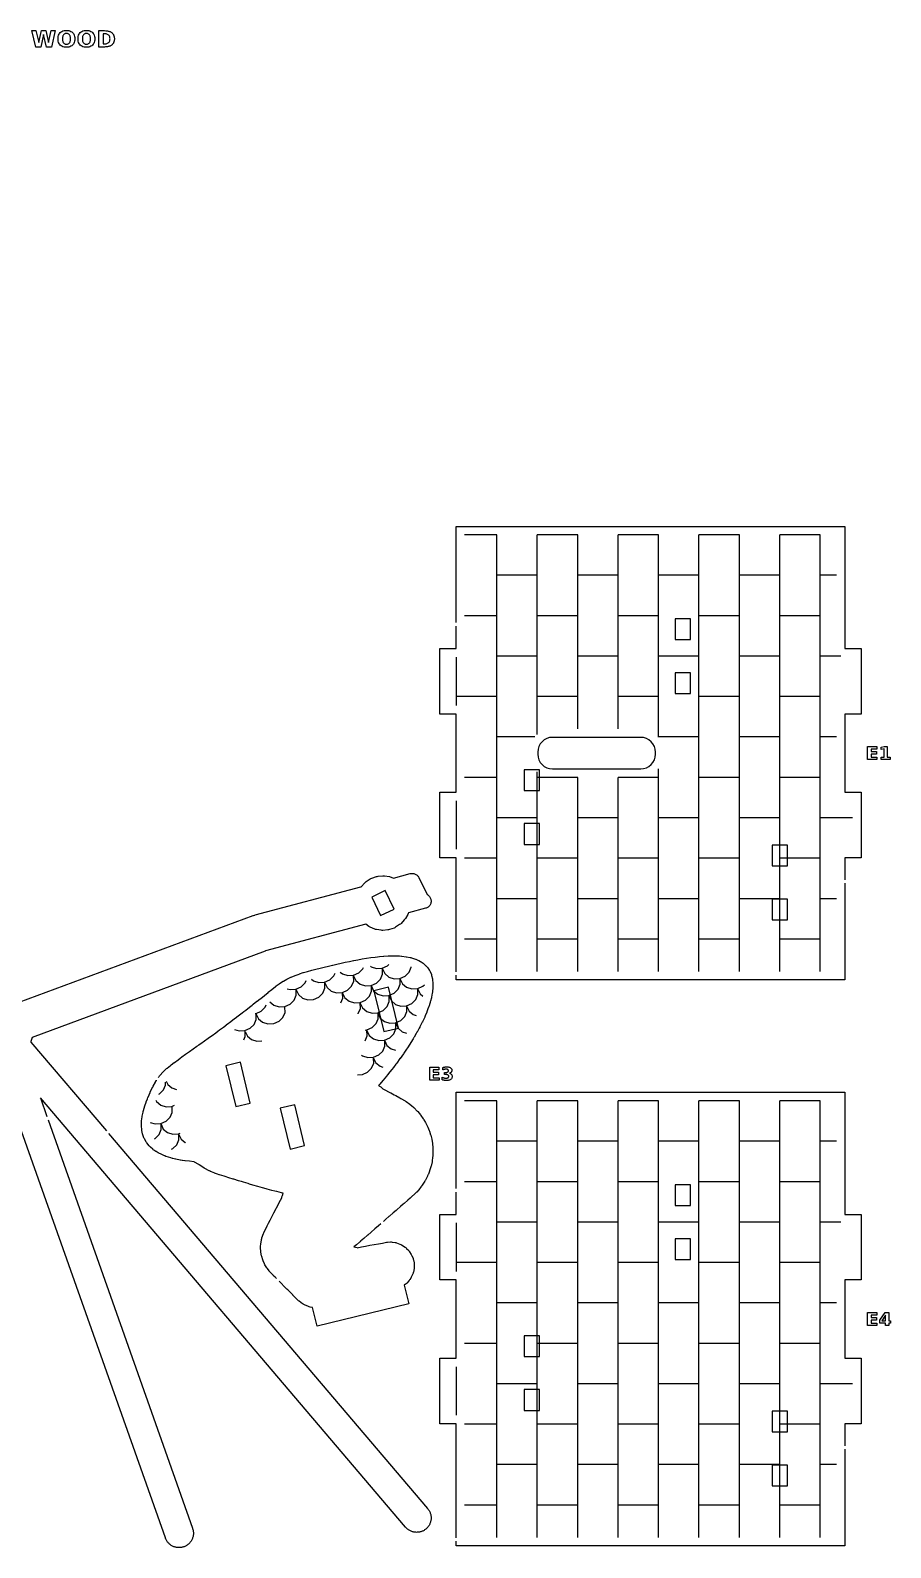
# Model space of a CAD drawing. Header units: millimetres. Extents: x 3 to 297, y 9 to 290.
# Drawn here: x 136.9 to 296.6, y 8.6 to 290.1 of the extents above; entities that cross this region are included whole.
import ezdxf

# ---------------------------------------------------------------- set-up
doc = ezdxf.new("R2010")
doc.units = ezdxf.units.MM
for name, color, linetype in [('CUT', 1, 'CONTINUOUS'), ('ENGRAVE', 5, 'CONTINUOUS'), ('SCORE', 7, 'CONTINUOUS')]:
    doc.layers.add(name, color=color, linetype=linetype)

msp = doc.modelspace()

# ---------------------------------------------------------------- linework, layer by layer
at = {"layer": 'CUT', "color": 1}
for points in [[(215.925, 180.2333), (215.925, 198.075), (288.075, 198.075), (288.075, 175.4083), (291.075, 175.4083), (291.075, 163.2583), (288.075, 163.2583), (288.075, 148.7417), (291.075, 148.7417), (291.075, 136.5917), (288.075, 136.5917), (288.075, 132.5167)], [(215.925, 115.4333), (215.925, 136.5917), (212.925, 136.5917), (212.925, 148.7417), (215.925, 148.7417), (215.925, 163.2583), (212.925, 163.2583), (212.925, 175.4083), (215.925, 175.4083), (215.925, 179.5833)], [(134.86, 109.7901), (178.2344, 125.8638), (178.2944, 125.8844), (178.5449, 125.964), (178.6059, 125.9817), (198.2679, 131.2105), (198.2778, 131.2136), (198.2852, 131.2208), (198.9802, 131.9584), (199.0995, 132.0706), (199.2315, 132.1676), (199.9826, 132.6527), (200.1253, 132.7331), (200.2767, 132.7957), (201.1221, 133.087), (201.2799, 133.1309), (201.4419, 133.1554), (202.3324, 133.2359), (202.4961, 133.2408), (202.6593, 133.2259), (203.5432, 133.0909), (203.7033, 133.0564), (203.8581, 133.0029), (204.3012, 132.8191), (204.3074, 132.8169), (204.3139, 132.8183), (207.4264, 133.646), (207.5569, 133.6739), (207.6914, 133.6891), (207.8267, 133.6909), (207.9615, 133.6795), (208.0945, 133.6549), (208.2245, 133.6173), (208.3502, 133.5671), (208.4703, 133.5048), (208.5837, 133.4311), (208.6893, 133.3465), (208.7861, 133.2519), (208.8731, 133.1483), (208.9496, 133.0367), (209.0137, 132.9197), (210.5499, 129.7608), (210.5534, 129.7544), (210.666, 129.6884), (210.7771, 129.6074), (210.8796, 129.5156), (210.9724, 129.4141), (211.0546, 129.3038), (211.1253, 129.1859), (211.184, 129.0615), (211.2299, 128.9318), (211.2626, 128.7982), (211.2818, 128.662), (211.2873, 128.5246), (211.279, 128.3873), (211.2571, 128.2515), (211.2217, 128.1186), (211.1733, 127.9898), (211.1122, 127.8666), (211.039, 127.7501), (210.9547, 127.6415), (210.8599, 127.5418), (210.7556, 127.4522), (210.6428, 127.3733), (210.5228, 127.3062), (210.3967, 127.2514), (210.2675, 127.21), (207.0632, 126.3579), (207.0328, 126.266), (207.0301, 126.2669), (207.0197, 126.2367), (206.9479, 126.0895), (206.5082, 125.3109), (206.4192, 125.1734), (206.3143, 125.0476), (205.7011, 124.3968), (205.5817, 124.2846), (205.4498, 124.1876), (204.6986, 123.7025), (204.5559, 123.6221), (204.4046, 123.5595), (203.5591, 123.2682), (203.4013, 123.2243), (203.2394, 123.1997), (202.3488, 123.1192), (202.1851, 123.1144), (202.022, 123.1293), (201.138, 123.2643), (200.9779, 123.2987), (200.8231, 123.3522), (199.9972, 123.6948), (199.8499, 123.7666), (199.7124, 123.8556), (199.1663, 124.2578), (180.5508, 119.3074), (180.4954, 119.2898), (137.2724, 103.2723), (137.0271, 102.4997), (136.9922, 102.4027), (136.9879, 102.3931), (151.0154, 85.9128)], [(288.075, 131.8667), (288.075, 113.925), (215.925, 113.925), (215.925, 114.7833)], [(160.6965, 95.8424), (160.7647, 95.9424), (160.8047, 95.9979), (160.8898, 96.11), (160.9438, 96.1765), (161.5308, 96.8541), (161.595, 96.9232), (161.6776, 97.0059), (161.715, 97.042), (162.2009, 97.4924), (162.2764, 97.5573), (162.9281, 98.0768), (162.9301, 98.0785), (163.0549, 98.1775), (163.0735, 98.192), (163.6147, 98.6065), (163.6332, 98.6203), (164.3209, 99.1283), (164.3237, 99.1304), (164.6938, 99.4023), (164.7111, 99.4148), (165.0216, 99.6354), (165.0252, 99.6379), (165.7232, 100.1302), (165.7285, 100.134), (166.4246, 100.6362), (166.4271, 100.638), (166.4497, 100.6542), (166.4665, 100.6661), (167.1255, 101.124), (167.8276, 101.6219), (168.2279, 101.9111), (168.2437, 101.9223), (168.5305, 102.1233), (169.2327, 102.6222), (169.238, 102.626), (169.9326, 103.1309), (169.9713, 103.1592), (169.9866, 103.1703), (170.6329, 103.6297), (170.6398, 103.6347), (171.3311, 104.1407), (171.6797, 104.3995), (171.6915, 104.4082), (172.0289, 104.6529), (172.7271, 105.1682), (172.7338, 105.1731), (173.3278, 105.6242), (173.3393, 105.6328), (173.425, 105.6965), (174.1193, 106.2136), (174.1253, 106.2182), (174.8128, 106.7436), (174.9357, 106.8387), (174.9493, 106.849), (175.5063, 107.2687), (176.2006, 107.8024), (176.5132, 108.0464), (176.5262, 108.0564), (176.8937, 108.3361), (177.5875, 108.8729), (177.5927, 108.877), (178.0597, 109.2465), (178.0723, 109.2564), (178.2785, 109.4155), (178.9699, 109.9558), (178.9753, 109.9601), (179.574, 110.4389), (179.5862, 110.4485), (179.6582, 110.5047), (180.3479, 111.052), (181.0367, 111.6071), (181.0421, 111.6115), (181.0576, 111.6243), (181.0656, 111.6309), (181.7242, 112.1656), (182.3891, 112.7109), (182.4404, 112.7509), (182.5059, 112.7995), (182.5273, 112.815), (183.0882, 113.2142), (183.1526, 113.2573), (183.8038, 113.6661), (183.8727, 113.7065), (184.5327, 114.0678), (184.6046, 114.1044), (184.7725, 114.1836), (184.7837, 114.1888), (185.281, 114.4177), (185.3444, 114.445), (186.0603, 114.7307), (186.7777, 115.0227), (186.8539, 115.051), (187.5417, 115.2833), (187.6199, 115.3071), (188.3516, 115.5053), (188.359, 115.5073), (189.1251, 115.7102), (189.1333, 115.7124), (189.8996, 115.9101), (189.9092, 115.9125), (190.6788, 116.1051), (190.683, 116.1061), (191.4569, 116.2971), (192.2311, 116.4891), (192.2375, 116.4906), (193.005, 116.677), (193.0196, 116.6804), (193.7861, 116.8575), (193.7991, 116.8604), (194.5731, 117.0311), (194.5758, 117.0317), (195.3554, 117.2019), (195.3573, 117.2024), (196.1294, 117.3697), (196.1488, 117.3738), (196.9135, 117.5277), (196.937, 117.5322), (197.7114, 117.6738), (197.7172, 117.6748), (198.4986, 117.814), (198.5093, 117.8159), (199.284, 117.9474), (199.3072, 117.9512), (200.0737, 118.0675), (200.1088, 118.0724), (200.8867, 118.1694), (200.8966, 118.1706), (201.3278, 118.2212), (201.3424, 118.2228), (201.6845, 118.2591), (201.7051, 118.2612), (202.4758, 118.3309), (202.5293, 118.3347), (203.3008, 118.3734), (203.3362, 118.3747), (204.1241, 118.3933), (204.1539, 118.3937), (204.9378, 118.3947), (204.9912, 118.3937), (205.3345, 118.3804), (205.4056, 118.3758), (205.783, 118.341), (205.8336, 118.3354), (206.6347, 118.2307), (206.6888, 118.2225), (207.4247, 118.0955), (207.5276, 118.0736), (207.6285, 118.0438), (208.4032, 117.7818), (208.4626, 117.7602), (208.8357, 117.6141), (208.9904, 117.5418), (209.3178, 117.3624), (209.431, 117.2929), (209.8, 117.0402), (209.8819, 116.9795), (209.959, 116.9127), (210.3989, 116.5022), (210.4317, 116.4705), (210.4857, 116.4166), (210.5805, 116.3114), (210.6638, 116.197), (210.9859, 115.7019), (211.0514, 115.5899), (211.1059, 115.4721), (211.3292, 114.9219), (211.3889, 114.7372), (211.5344, 114.1434), (211.5549, 114.0433), (211.5679, 113.9419), (211.6249, 113.3058), (211.6298, 113.1501), (211.6109, 112.4527), (211.6019, 112.3305), (211.5479, 111.8777), (211.5158, 111.5879), (211.5012, 111.4894), (211.3561, 110.7132), (211.3374, 110.6287), (211.1782, 110.0035), (211.1368, 109.8343), (211.1114, 109.7444), (210.8497, 108.9266), (210.8254, 108.8573), (210.7063, 108.545), (210.5085, 108.0116), (210.4855, 107.9538), (210.1932, 107.2652), (210.1205, 107.0895), (210.0966, 107.035), (209.6863, 106.1559), (209.6612, 106.1049), (209.6527, 106.0886), (209.2051, 105.2091), (209.1829, 105.1673), (209.0922, 105.0036), (208.6855, 104.256), (208.6636, 104.2173), (208.5186, 103.9706), (208.1267, 103.2936), (208.1053, 103.2578), (207.9347, 102.9831), (207.5302, 102.3222), (207.5093, 102.2891), (207.3417, 102.0324), (206.8974, 101.3422), (206.8771, 101.3116), (206.7411, 101.1125), (206.2296, 100.3539), (206.2099, 100.3256), (206.134, 100.219), (205.5287, 99.3595), (205.5106, 99.3344), (204.9017, 98.511), (204.7845, 98.3511), (204.7665, 98.327), (204.2772, 97.69), (204.008, 97.3367), (203.9907, 97.3145), (203.6488, 96.8848), (203.1981, 96.3144), (203.1816, 96.2939), (203.0166, 96.0932), (202.3831, 95.3194), (202.3553, 95.2852), (202.3374, 95.2636), (201.7458, 94.565), (201.7379, 94.5554), (201.5451, 94.3181), (201.6225, 94.2851), (201.7286, 94.2343), (201.8313, 94.1737), (201.9284, 94.1044), (202.0179, 94.028), (202.315, 93.7511), (202.3309, 93.7376), (202.3489, 93.7272), (202.8294, 93.4782), (202.8395, 93.4729), (203.3938, 93.1796), (203.3952, 93.1789), (203.7757, 92.9769), (203.7855, 92.9717), (204.4481, 92.613), (204.4503, 92.6118), (204.7283, 92.4606), (204.7313, 92.459), (205.4876, 92.0452), (205.4967, 92.0402), (205.6738, 91.9416), (205.689, 91.9329), (206.4749, 91.4815), (206.5351, 91.4448), (206.6205, 91.3895), (206.6726, 91.3541), (207.346, 90.8722), (207.4128, 90.8211), (207.6402, 90.6357), (207.6766, 90.6049), (208.1006, 90.2332), (208.1694, 90.1686), (208.7241, 89.6084), (208.7475, 89.5842), (208.7664, 89.5641), (208.8225, 89.5006), (209.3334, 88.8841), (209.3965, 88.8016), (209.8375, 88.1765), (209.8904, 88.0954), (209.958, 87.9832), (209.9635, 87.9739), (210.2704, 87.4547), (210.3173, 87.3682), (210.64, 86.7171), (210.6807, 86.6266), (210.95, 85.9639), (210.9837, 85.8714), (211.2016, 85.1963), (211.2283, 85.1021), (211.3958, 84.4147), (211.4155, 84.3187), (211.5326, 83.6191), (211.5452, 83.5214), (211.6111, 82.8092), (211.6165, 82.71), (211.6295, 81.9835), (211.6277, 81.8851), (211.5941, 81.283), (211.5934, 81.2722), (211.5851, 81.1415), (211.5754, 81.0451), (211.4715, 80.2872), (211.4534, 80.1849), (211.2834, 79.4024), (211.2628, 79.3203), (211.2553, 79.2937), (211.2457, 79.2615), (211.0108, 78.5089), (210.9796, 78.4198), (210.7741, 77.8948), (210.7559, 77.8506), (210.6393, 77.5814), (210.6035, 77.5054), (210.2273, 76.7677), (210.1974, 76.7122), (210.1469, 76.6238), (210.1104, 76.5636), (209.6357, 75.8251), (209.5918, 75.7611), (209.4951, 75.6282), (209.4616, 75.5842), (209.0107, 75.0158), (208.9527, 74.9475), (208.6184, 74.5797), (208.5907, 74.5502), (208.3567, 74.3079), (208.2913, 74.2446), (207.6545, 73.6693), (207.6414, 73.6575), (207.3986, 73.4439), (206.9696, 73.0672), (206.2921, 72.4727), (206.2897, 72.4706), (206.0984, 72.3036), (206.0973, 72.3026), (205.6119, 71.8797), (204.9349, 71.2895), (204.93, 71.2852), (204.7842, 71.1593), (204.2538, 70.7015), (203.5738, 70.1104), (203.4651, 70.0154), (202.8968, 69.5169), (202.892, 69.5127), (202.4535, 69.1317)], [(182.6016, 58.5232), (182.3564, 58.7691), (182.0656, 59.0601), (182.0588, 59.067), (181.4456, 59.6895), (181.3694, 59.7738), (181.2615, 59.9038), (181.2355, 59.9361), (180.9012, 60.3651), (180.8112, 60.496), (180.4569, 61.0831), (180.3808, 61.2286), (180.1119, 61.8303), (180.0549, 61.9819), (179.8637, 62.602), (179.8256, 62.7581), (179.7101, 63.3967), (179.691, 63.5574), (179.6529, 64.2155), (179.6535, 64.3796), (179.698, 65.0639), (179.7177, 65.2215), (179.8171, 65.7562), (179.8253, 65.7968), (179.8572, 65.9427), (179.899, 66.0922), (180.1632, 66.8614), (180.2132, 66.9861), (180.2989, 67.1722), (180.3202, 67.2163), (180.6457, 67.8605), (180.6524, 67.8735), (180.8653, 68.2835), (181.1303, 68.8026), (181.1366, 68.8147), (181.4252, 69.3663), (181.6218, 69.7481), (181.6256, 69.7554), (181.9869, 70.4464), (182.1148, 70.6928), (182.5452, 71.5302), (182.5484, 71.5364), (182.5993, 71.6342), (183.0836, 72.5736), (183.0886, 72.5831), (183.1046, 72.6136), (183.5598, 73.4916), (183.5689, 73.5115), (183.5741, 73.5329), (183.6005, 73.6695), (183.6367, 73.8138), (183.6885, 73.9533), (183.855, 74.3362), (183.5133, 74.4234), (183.5087, 74.4246), (182.6342, 74.6511), (182.6294, 74.6524), (182.3048, 74.7378), (182.2977, 74.7397), (181.7521, 74.8865), (181.749, 74.8873), (180.8709, 75.1257), (180.8662, 75.127), (180.7046, 75.1715), (180.6971, 75.1736), (179.985, 75.3742), (179.9833, 75.3747), (179.1396, 75.6136), (179.1313, 75.616), (179.1014, 75.6247), (178.2158, 75.8782), (178.2123, 75.8792), (177.5889, 76.0595), (177.5816, 76.0617), (177.3283, 76.1365), (177.3263, 76.1371), (176.4399, 76.4004), (176.0656, 76.5114), (176.056, 76.5143), (175.5505, 76.6683), (174.6622, 76.9391), (174.6593, 76.94), (174.5644, 76.9692), (174.5544, 76.9723), (173.7687, 77.2205), (173.092, 77.4338), (173.0813, 77.4373), (172.8757, 77.504), (171.9841, 77.7939), (171.9773, 77.7962), (171.6576, 77.9021), (171.6246, 77.9135), (171.1112, 78.0985), (171.0428, 78.1253), (170.3686, 78.4111), (170.3282, 78.429), (170.1807, 78.4974), (170.121, 78.5269), (169.2798, 78.9688), (169.2328, 78.9946), (169.2249, 78.9992), (169.1751, 79.0294), (168.3384, 79.5625), (168.2864, 79.5973), (168.2476, 79.6247), (168.1946, 79.6582), (167.3905, 80.1096), (167.3021, 80.1672), (167.278, 80.1818), (167.2636, 80.1841), (166.452, 80.2743), (166.4483, 80.2747), (165.6181, 80.3693), (165.5865, 80.3733), (165.1709, 80.4307), (165.114, 80.4398), (164.7601, 80.5043), (164.7211, 80.512), (163.8786, 80.6916), (163.8624, 80.6952), (163.3537, 80.8102), (163.291, 80.826), (163.0099, 80.904), (162.9694, 80.916), (162.1215, 81.1804), (162.0706, 81.1974), (161.8879, 81.2625), (161.7753, 81.3086), (161.1765, 81.5856), (161.1578, 81.5945), (160.7257, 81.8026), (160.6189, 81.8602), (160.24, 82.0872), (160.1835, 82.123), (159.8084, 82.374), (159.7256, 82.434), (159.6476, 82.5001), (159.191, 82.9175), (159.1648, 82.9422), (159.071, 83.0326), (158.9572, 83.1573), (158.5208, 83.7001), (158.4537, 83.7911), (158.3945, 83.8874), (158.0961, 84.4205), (158.0427, 84.5264), (157.9989, 84.6365), (157.8006, 85.2053), (157.7513, 85.387), (157.6263, 86.0212), (157.6067, 86.1579), (157.5455, 86.8264), (157.5403, 86.9792), (157.5563, 87.6754), (157.5652, 87.8013), (157.6518, 88.535), (157.6706, 88.6504), (157.7194, 88.8854), (157.8272, 89.4203), (157.8482, 89.5087), (158.0668, 90.3087), (158.0933, 90.3941), (158.1436, 90.5394), (158.3745, 91.2212), (158.3979, 91.2851), (158.6395, 91.8944), (158.7347, 92.1383), (158.7589, 92.1962), (159.1469, 93.0667), (159.171, 93.1177), (159.1719, 93.1195), (159.6091, 94.0074), (159.635, 94.0573), (159.724, 94.2203), (160.118, 94.9547), (160.1496, 95.0104), (160.2806, 95.2287), (160.3226, 95.2944), (160.3302, 95.3054)], [(215.925, 75.2333), (215.925, 93.075), (288.075, 93.075), (288.075, 70.4083), (291.075, 70.4083), (291.075, 58.2583), (288.075, 58.2583), (288.075, 43.7417), (291.075, 43.7417), (291.075, 31.5917), (288.075, 31.5917), (288.075, 27.5167)], [(140.211, 87.9687), (167.0051, 12.1959), (167.0255, 12.1335), (167.072, 11.9782), (167.1034, 11.8507), (167.1285, 11.722), (167.1473, 11.5921), (167.1597, 11.4616), (167.1656, 11.3305), (167.1651, 11.1994), (167.1582, 11.0683), (167.1449, 10.9379), (167.1251, 10.8081), (167.0991, 10.6796), (167.0667, 10.5524), (167.0282, 10.4271), (166.9835, 10.3037), (166.9329, 10.1828), (166.8763, 10.0643), (166.8141, 9.9489), (166.7462, 9.8366), (166.6729, 9.7278), (166.5943, 9.6227), (166.5108, 9.5217), (166.4223, 9.4248), (166.3292, 9.3324), (166.2317, 9.2446), (166.13, 9.1618), (166.0243, 9.084), (165.915, 9.0116), (165.8022, 8.9445), (165.6863, 8.8832), (165.5675, 8.8275), (165.4461, 8.7778), (165.3224, 8.734), (165.1968, 8.6964), (165.0693, 8.665), (164.9407, 8.6399), (164.8108, 8.6211), (164.6802, 8.6087), (164.5491, 8.6028), (164.418, 8.6033), (164.2869, 8.6102), (164.1565, 8.6235), (164.0268, 8.6433), (163.8983, 8.6693), (163.7711, 8.7017), (163.6457, 8.7402), (163.5223, 8.7849), (163.4014, 8.8355), (163.2829, 8.8921), (163.1675, 8.9543), (163.0552, 9.0222), (162.9465, 9.0955), (162.8413, 9.1741), (162.7403, 9.2576), (162.6434, 9.3461), (162.551, 9.4392), (162.4632, 9.5367), (162.3804, 9.6384), (162.3026, 9.7441), (162.2302, 9.8534), (162.1631, 9.9662), (162.1018, 10.0821), (162.0461, 10.201), (161.9846, 10.351), (161.9612, 10.4123), (132.8073, 92.8585)], [(151.4367, 85.4178), (210.6308, 15.8731), (210.6721, 15.8221), (210.771, 15.6936), (210.8459, 15.5858), (210.9153, 15.4745), (210.9792, 15.3599), (211.0374, 15.2424), (211.0898, 15.1221), (211.1362, 14.9994), (211.1765, 14.8745), (211.2106, 14.748), (211.2386, 14.6197), (211.2601, 14.4904), (211.2753, 14.36), (211.2841, 14.2292), (211.2865, 14.098), (211.2824, 13.9669), (211.2719, 13.8361), (211.255, 13.7061), (211.2317, 13.5769), (211.2021, 13.4492), (211.1663, 13.3229), (211.1243, 13.1987), (211.0763, 13.0765), (211.0223, 12.957), (210.9626, 12.8402), (210.8972, 12.7265), (210.8262, 12.6161), (210.75, 12.5094), (210.6686, 12.4065), (210.5823, 12.3078), (210.4912, 12.2133), (210.3956, 12.1235), (210.2957, 12.0385), (210.1918, 11.9585), (210.084, 11.8836), (209.9728, 11.8142), (209.8581, 11.7503), (209.7406, 11.6921), (209.6203, 11.6397), (209.4977, 11.5933), (209.3728, 11.553), (209.2462, 11.5188), (209.1179, 11.4909), (208.9886, 11.4694), (208.8582, 11.4542), (208.7274, 11.4454), (208.5962, 11.443), (208.4651, 11.4471), (208.3343, 11.4576), (208.2043, 11.4745), (208.0751, 11.4978), (207.9474, 11.5274), (207.8211, 11.5632), (207.6969, 11.6052), (207.5748, 11.6532), (207.4553, 11.7071), (207.3384, 11.7669), (207.2248, 11.8323), (207.1143, 11.9033), (207.0076, 11.9794), (206.9047, 12.0609), (206.806, 12.1472), (206.7115, 12.2383), (206.6005, 12.3565), (206.5567, 12.4054), (138.7691, 92.0463), (139.9943, 88.5815)], [(215.925, 10.4333), (215.925, 31.5917), (212.925, 31.5917), (212.925, 43.7417), (215.925, 43.7417), (215.925, 58.2583), (212.925, 58.2583), (212.925, 70.4083), (215.925, 70.4083), (215.925, 74.5833)], [(201.9634, 68.7047), (201.5367, 68.3322), (200.8604, 67.7402), (200.854, 67.7346), (200.1778, 67.1502), (199.5261, 66.5847), (199.5249, 66.5837), (199.5001, 66.5622), (199.4939, 66.5568), (198.8164, 65.9778), (198.2071, 65.4548), (198.1884, 65.4371), (198.1704, 65.4164), (198.0952, 65.3369), (198.0138, 65.2637), (197.4593, 64.8039), (197.4505, 64.7965), (196.9732, 64.3853), (197.5543, 64.2566), (197.5736, 64.2533), (197.593, 64.2561), (198.3426, 64.4036), (198.3454, 64.4041), (199.1234, 64.5555), (199.1378, 64.5582), (199.9124, 64.7001), (199.9269, 64.7027), (200.7035, 64.8361), (200.7181, 64.8386), (201.492, 64.9627), (201.5127, 64.9664), (202.2868, 65.118), (202.9881, 65.2552), (203.1695, 65.2779), (203.7641, 65.3114), (203.9012, 65.3122), (204.0376, 65.2991), (204.6443, 65.21), (204.7702, 65.1853), (204.8933, 65.1489), (205.5034, 64.9363), (205.6544, 64.8732), (205.7968, 64.7924), (206.465, 64.3577), (206.5544, 64.2942), (206.6384, 64.2237), (206.6589, 64.2051), (206.7327, 64.1324), (207.1305, 63.7094), (207.2116, 63.6149), (207.2836, 63.5134), (207.6109, 63.0039), (207.6756, 62.8918), (207.7294, 62.774), (207.9388, 62.2498), (207.9805, 62.1294), (208.0107, 62.0056), (208.1173, 61.4574), (208.1358, 61.3304), (208.1423, 61.2022), (208.1439, 60.6241), (208.1381, 60.4944), (208.1199, 60.3659), (207.9971, 59.7232), (207.9728, 59.6184), (207.9402, 59.5159), (207.8939, 59.388), (207.8475, 59.2759), (207.607, 58.7625), (207.5181, 58.6024), (207.3525, 58.3468), (207.2939, 58.2634), (207.2292, 58.1846), (206.7831, 57.6815), (206.6724, 57.5703), (206.5496, 57.4727), (206.2765, 57.2802), (207.1218, 53.8113), (190.146, 49.6743), (189.2975, 53.156), (188.8213, 53.245), (188.6845, 53.278), (188.5519, 53.325), (187.8131, 53.6308), (187.6592, 53.7064), (187.5812, 53.751), (187.4464, 53.8396), (186.7825, 54.3352), (186.7035, 54.3989), (186.6295, 54.4683), (186.0222, 55.0824), (185.6356, 55.4659), (185.6239, 55.4776), (185.361, 55.745), (184.6964, 56.4082), (184.6907, 56.4139), (184.5398, 56.5663), (184.5389, 56.5672), (184.0403, 57.0718), (184.0341, 57.0781), (183.4435, 57.6837), (183.392, 57.7365), (183.3851, 57.7435), (183.0621, 58.0645)], [(288.075, 26.8667), (288.075, 8.925), (215.925, 8.925), (215.925, 9.7833)]]:
    msp.add_lwpolyline(points, dxfattribs=at)
for points in [[(256.575, 180.925), (256.575, 177.075), (259.425, 177.075), (259.425, 180.925), (256.575, 180.925)], [(256.575, 170.925), (256.575, 167.075), (259.425, 167.075), (259.425, 170.925), (256.575, 170.925)], [(251.2427, 158.7172), (250.7316, 158.8723), (250.1963, 158.925), (233.8037, 158.925), (233.2684, 158.8723), (232.7573, 158.7172), (232.2863, 158.4655), (231.8734, 158.1266), (231.5345, 157.7137), (231.2828, 157.2427), (231.1277, 156.7316), (231.075, 156.1963), (231.075, 155.8037), (231.1277, 155.2684), (231.2828, 154.7573), (231.5345, 154.2863), (231.8734, 153.8734), (232.2863, 153.5345), (232.7573, 153.2828), (233.2684, 153.1277), (233.8037, 153.075), (250.1963, 153.075), (250.7316, 153.1277), (251.2427, 153.2828), (251.7137, 153.5345), (252.1266, 153.8734), (252.4655, 154.2863), (252.7172, 154.7573), (252.8723, 155.2684), (252.925, 155.8037), (252.925, 156.1963), (252.8723, 156.7316), (252.7172, 157.2427), (252.4655, 157.7137), (252.1266, 158.1266), (251.7137, 158.4655), (251.2427, 158.7172)], [(228.575, 152.925), (228.575, 149.075), (231.425, 149.075), (231.425, 152.925), (228.575, 152.925)], [(228.575, 142.925), (228.575, 139.075), (231.425, 139.075), (231.425, 142.925), (228.575, 142.925)], [(274.575, 138.925), (274.575, 135.075), (277.425, 135.075), (277.425, 138.925), (274.575, 138.925)], [(204.4239, 127.0835), (202.7664, 130.4918), (200.2574, 129.2717), (201.9148, 125.8633), (204.4239, 127.0835)], [(274.575, 125.075), (277.425, 125.075), (277.425, 128.925), (274.575, 128.925), (274.575, 125.075)], [(202.5093, 104.3358), (205.22, 104.9964), (203.3755, 112.5649), (200.6649, 111.9043), (202.5093, 104.3358)], [(175.0197, 90.4317), (177.7304, 91.0923), (175.8859, 98.6608), (173.1753, 98.0002), (175.0197, 90.4317)], [(187.8153, 83.2079), (185.9708, 90.7764), (183.2602, 90.1159), (185.1046, 82.5474), (187.8153, 83.2079)], [(256.575, 72.075), (259.425, 72.075), (259.425, 75.925), (256.575, 75.925), (256.575, 72.075)], [(256.575, 65.925), (256.575, 62.075), (259.425, 62.075), (259.425, 65.925), (256.575, 65.925)], [(228.575, 47.925), (228.575, 44.075), (231.425, 44.075), (231.425, 47.925), (228.575, 47.925)], [(228.575, 37.925), (228.575, 34.075), (231.425, 34.075), (231.425, 37.925), (228.575, 37.925)], [(274.575, 33.925), (274.575, 30.075), (277.425, 30.075), (277.425, 33.925), (274.575, 33.925)], [(274.575, 20.075), (277.425, 20.075), (277.425, 23.925), (274.575, 23.925), (274.575, 20.075)]]:
    msp.add_lwpolyline(points, close=True, dxfattribs=at)
at = {"layer": 'ENGRAVE', "color": 5}
for points in [[(140.8006, 290.0375), (141.5452, 290.0375), (140.8291, 287), (139.9258, 287), (139.3744, 289.3092), (138.8292, 287), (137.9259, 287), (137.2036, 290.0375), (137.9543, 290.0375), (138.4792, 287.8301), (139.0001, 290.0375), (139.7549, 290.0375), (140.2757, 287.8301), (140.8006, 290.0375)], [(144.7596, 289.6733), (144.8864, 289.5248), (144.9902, 289.3584), (145.0709, 289.1744), (145.1285, 288.9726), (145.1631, 288.753), (145.1746, 288.5157), (145.1631, 288.279), (145.1285, 288.06), (145.0709, 287.8586), (144.9902, 287.6748), (144.8864, 287.5086), (144.7596, 287.3601), (144.6124, 287.232), (144.4476, 287.1273), (144.2652, 287.0458), (144.0652, 286.9876), (143.8475, 286.9526), (143.6121, 286.941), (143.3774, 286.9526), (143.1601, 286.9876), (142.9603, 287.0458), (142.778, 287.1273), (142.6131, 287.232), (142.4657, 287.3601), (142.3386, 287.5086), (142.2346, 287.6748), (142.1537, 287.8586), (142.0959, 288.06), (142.0612, 288.279), (142.0496, 288.5157), (142.0612, 288.753), (142.0959, 288.9726), (142.1537, 289.1744), (142.2346, 289.3584), (142.3386, 289.5248), (142.4657, 289.6733), (142.6131, 289.8014), (142.778, 289.9062), (142.9603, 289.9877), (143.1601, 290.0459), (143.3774, 290.0808), (143.6121, 290.0924), (143.8475, 290.0808), (144.0652, 290.0459), (144.2652, 289.9877), (144.4476, 289.9062), (144.6124, 289.8014), (144.7596, 289.6733)], [(148.4683, 289.6733), (148.5952, 289.5248), (148.6989, 289.3584), (148.7796, 289.1744), (148.8373, 288.9726), (148.8719, 288.753), (148.8834, 288.5157), (148.8719, 288.279), (148.8373, 288.06), (148.7796, 287.8586), (148.6989, 287.6748), (148.5952, 287.5086), (148.4683, 287.3601), (148.3212, 287.232), (148.1564, 287.1273), (147.974, 287.0458), (147.7739, 286.9876), (147.5562, 286.9526), (147.3209, 286.941), (147.0862, 286.9526), (146.8689, 286.9876), (146.6691, 287.0458), (146.4867, 287.1273), (146.3219, 287.232), (146.1744, 287.3601), (146.0473, 287.5086), (145.9433, 287.6748), (145.8624, 287.8586), (145.8046, 288.06), (145.7699, 288.279), (145.7584, 288.5157), (145.7699, 288.753), (145.8046, 288.9726), (145.8624, 289.1744), (145.9433, 289.3584), (146.0473, 289.5248), (146.1744, 289.6733), (146.3219, 289.8014), (146.4867, 289.9062), (146.6691, 289.9877), (146.8689, 290.0459), (147.0862, 290.0808), (147.3209, 290.0924), (147.5562, 290.0808), (147.7739, 290.0459), (147.974, 289.9877), (148.1564, 289.9062), (148.3212, 289.8014), (148.4683, 289.6733)], [(151.3759, 289.969), (151.4986, 289.9388), (151.6088, 289.9021), (151.7137, 289.8578), (151.8132, 289.8058), (151.9073, 289.7462), (151.996, 289.679), (152.0794, 289.6042), (152.1476, 289.5339), (152.2096, 289.4602), (152.2656, 289.3829), (152.3154, 289.3022), (152.3592, 289.2179), (152.3968, 289.1301), (152.4285, 289.0386), (152.4545, 288.9432), (152.4746, 288.8438), (152.489, 288.7404), (152.4977, 288.6331), (152.5006, 288.5218), (152.4977, 288.4093), (152.489, 288.3008), (152.4746, 288.1965), (152.4545, 288.0964), (152.4285, 288.0003), (152.3968, 287.9084), (152.3592, 287.8203), (152.3154, 287.7358), (152.2656, 287.6549), (152.2096, 287.5775), (152.1476, 287.5036), (152.0794, 287.4333), (151.9953, 287.3585), (151.9058, 287.2913), (151.8109, 287.2317), (151.7105, 287.1797), (151.6047, 287.1354), (151.4935, 287.0987), (151.3701, 287.0685), (151.2276, 287.0439), (151.0662, 287.0247), (150.8859, 287.011), (150.6865, 287.0027), (150.4681, 287), (149.6421, 287), (149.6421, 290.0375), (150.4681, 290.0375), (150.6889, 290.0348), (150.89, 290.0266), (151.0716, 290.0128), (151.2335, 289.9937), (151.3759, 289.969)], [(143.0567, 289.2603), (142.9964, 289.1662), (142.9471, 289.06), (142.9087, 288.9419), (142.8813, 288.8118), (142.8649, 288.6698), (142.8594, 288.5157), (142.8649, 288.3623), (142.8813, 288.2207), (142.9087, 288.091), (142.9471, 287.9732), (142.9964, 287.8672), (143.0567, 287.7731), (143.127, 287.6923), (143.2061, 287.6262), (143.2943, 287.5747), (143.3913, 287.538), (143.4972, 287.516), (143.6121, 287.5086), (143.7277, 287.516), (143.8341, 287.538), (143.9316, 287.5747), (144.0199, 287.6262), (144.0993, 287.6923), (144.1696, 287.7731), (144.2299, 287.8672), (144.2792, 287.9732), (144.3176, 288.091), (144.345, 288.2207), (144.3615, 288.3623), (144.3669, 288.5157), (144.3615, 288.6698), (144.345, 288.8118), (144.3176, 288.9419), (144.2792, 289.06), (144.2299, 289.1662), (144.1696, 289.2603), (144.0993, 289.3412), (144.0199, 289.4073), (143.9316, 289.4587), (143.8341, 289.4954), (143.7277, 289.5175), (143.6121, 289.5248), (143.4972, 289.5175), (143.3913, 289.4954), (143.2943, 289.4587), (143.2061, 289.4073), (143.127, 289.3412), (143.0567, 289.2603)], [(146.7655, 289.2603), (146.7052, 289.1662), (146.6558, 289.06), (146.6175, 288.9419), (146.59, 288.8118), (146.5736, 288.6698), (146.5681, 288.5157), (146.5736, 288.3623), (146.59, 288.2207), (146.6175, 288.091), (146.6558, 287.9732), (146.7052, 287.8672), (146.7655, 287.7731), (146.8357, 287.6923), (146.9149, 287.6262), (147.003, 287.5747), (147.1, 287.538), (147.206, 287.516), (147.3209, 287.5086), (147.4364, 287.516), (147.5429, 287.538), (147.6403, 287.5747), (147.7287, 287.6262), (147.808, 287.6923), (147.8783, 287.7731), (147.9386, 287.8672), (147.988, 287.9732), (148.0263, 288.091), (148.0538, 288.2207), (148.0702, 288.3623), (148.0757, 288.5157), (148.0702, 288.6698), (148.0538, 288.8118), (148.0263, 288.9419), (147.988, 289.06), (147.9386, 289.1662), (147.8783, 289.2603), (147.808, 289.3412), (147.7287, 289.4073), (147.6403, 289.4587), (147.5429, 289.4954), (147.4364, 289.5175), (147.3209, 289.5248), (147.206, 289.5175), (147.1, 289.4954), (147.003, 289.4587), (146.9149, 289.4073), (146.8357, 289.3412), (146.7655, 289.2603)], [(151.2455, 287.6978), (151.3488, 287.7573), (151.4396, 287.8301), (151.517, 287.9154), (151.5803, 288.0127), (151.6295, 288.122), (151.6647, 288.2433), (151.6858, 288.3766), (151.6929, 288.5218), (151.6859, 288.6664), (151.6648, 288.799), (151.6298, 288.9196), (151.5807, 289.0282), (151.5177, 289.1248), (151.4406, 289.2095), (151.3501, 289.2816), (151.2469, 289.3406), (151.1308, 289.3865), (151.002, 289.4193), (150.8605, 289.4389), (150.7061, 289.4455), (150.4254, 289.4455), (150.4254, 287.592), (150.7061, 287.592), (150.8599, 287.5987), (151.001, 287.6185), (151.1296, 287.6516), (151.2455, 287.6978)], [(293.9971, 157.23), (293.9971, 156.7564), (292.9326, 156.7564), (292.9326, 156.3039), (293.9336, 156.3039), (293.9336, 155.8303), (292.9326, 155.8303), (292.9326, 155.2736), (294.0329, 155.2736), (294.0329, 154.8), (292.306, 154.8), (292.306, 157.23), (293.9971, 157.23)], [(295.3544, 155.2329), (295.3544, 156.8036), (294.7863, 156.6864), (294.7863, 157.1128), (295.3511, 157.23), (295.9468, 157.23), (295.9468, 155.2329), (296.5002, 155.2329), (296.5002, 154.8), (294.801, 154.8), (294.801, 155.2329), (295.3544, 155.2329)], [(212.7224, 97.7483), (212.7224, 97.2747), (211.658, 97.2747), (211.658, 96.8222), (212.6589, 96.8222), (212.6589, 96.3486), (211.658, 96.3486), (211.658, 95.7919), (212.7582, 95.7919), (212.7582, 95.3183), (211.0313, 95.3183), (211.0313, 97.7483), (212.7224, 97.7483)], [(214.7671, 96.6048), (214.8392, 96.5758), (214.9047, 96.5417), (214.9637, 96.5023), (215.0161, 96.4577), (215.062, 96.408), (215.101, 96.3533), (215.133, 96.2938), (215.1578, 96.2296), (215.1755, 96.1606), (215.1862, 96.0869), (215.1897, 96.0084), (215.1821, 95.8928), (215.159, 95.7868), (215.1206, 95.6904), (215.0668, 95.6037), (214.9976, 95.5266), (214.913, 95.4591), (214.8138, 95.4017), (214.7004, 95.3547), (214.5729, 95.3181), (214.4313, 95.292), (214.2756, 95.2763), (214.1058, 95.2711), (214.0433, 95.2719), (213.9809, 95.2745), (213.9184, 95.2786), (213.8558, 95.2845), (213.7932, 95.292), (213.7306, 95.3012), (213.668, 95.3121), (213.6057, 95.3246), (213.5436, 95.3389), (213.4817, 95.3548), (213.4201, 95.3723), (213.3587, 95.3916), (213.3587, 95.875), (213.4172, 95.8469), (213.4756, 95.8211), (213.5339, 95.7978), (213.592, 95.7769), (213.65, 95.7584), (213.7078, 95.7423), (213.7654, 95.7286), (213.8227, 95.7174), (213.8797, 95.7087), (213.9364, 95.7025), (213.9927, 95.6988), (214.0488, 95.6975), (214.1286, 95.6999), (214.2019, 95.7071), (214.2687, 95.7191), (214.3291, 95.7359), (214.383, 95.7574), (214.4305, 95.7838), (214.471, 95.8146), (214.5042, 95.8496), (214.5299, 95.8888), (214.5484, 95.9321), (214.5594, 95.9796), (214.5631, 96.0312), (214.5593, 96.0843), (214.548, 96.1329), (214.5291, 96.1771), (214.5027, 96.2167), (214.4687, 96.2519), (214.4272, 96.2827), (214.3783, 96.3088), (214.3222, 96.3301), (214.259, 96.3468), (214.1885, 96.3586), (214.1108, 96.3657), (214.026, 96.3681), (213.7753, 96.3681), (213.7753, 96.7718), (214.039, 96.7718), (214.1143, 96.7738), (214.183, 96.78), (214.2449, 96.7903), (214.3002, 96.8047), (214.3487, 96.8232), (214.3906, 96.8458), (214.4259, 96.8726), (214.4548, 96.9038), (214.4773, 96.9392), (214.4933, 96.9789), (214.5029, 97.0229), (214.5061, 97.0712), (214.503, 97.1161), (214.4937, 97.1575), (214.4781, 97.1953), (214.4562, 97.2297), (214.4282, 97.2604), (214.3938, 97.2877), (214.3538, 97.3111), (214.3087, 97.3302), (214.2583, 97.3451), (214.2029, 97.3557), (214.1422, 97.3621), (214.0765, 97.3642), (214.0259, 97.3633), (213.9752, 97.3604), (213.9243, 97.3557), (213.8732, 97.349), (213.8219, 97.3405), (213.7705, 97.33), (213.719, 97.3177), (213.6676, 97.3036), (213.6163, 97.2877), (213.565, 97.27), (213.5139, 97.2505), (213.4628, 97.2291), (213.4628, 97.6881), (213.5246, 97.7047), (213.5862, 97.7199), (213.6476, 97.7337), (213.7088, 97.746), (213.7698, 97.7568), (213.8307, 97.7662), (213.8913, 97.7742), (213.9515, 97.7807), (214.0114, 97.7858), (214.0709, 97.7894), (214.13, 97.7915), (214.1888, 97.7923), (214.34, 97.788), (214.478, 97.775), (214.6028, 97.7534), (214.7143, 97.7232), (214.8126, 97.6843), (214.8976, 97.6368), (214.9694, 97.5807), (215.0282, 97.5158), (215.074, 97.4421), (215.1066, 97.3598), (215.1262, 97.2687), (215.1328, 97.1689), (215.1297, 97.1), (215.1203, 97.0353), (215.1047, 96.975), (215.0829, 96.919), (215.0548, 96.8672), (215.0205, 96.8198), (214.98, 96.7767), (214.9337, 96.7381), (214.8813, 96.704), (214.823, 96.6744), (214.7587, 96.6492), (214.6884, 96.6285), (214.7671, 96.6048)], [(293.9971, 52.23), (293.9971, 51.7564), (292.9326, 51.7564), (292.9326, 51.3039), (293.9336, 51.3039), (293.9336, 50.8303), (292.9326, 50.8303), (292.9326, 50.2736), (294.0329, 50.2736), (294.0329, 49.8), (292.306, 49.8), (292.306, 52.23), (293.9971, 52.23)], [(296.23, 50.6968), (296.5767, 50.6968), (296.5767, 50.2427), (296.23, 50.2427), (296.23, 49.8), (295.6376, 49.8), (295.6376, 50.2427), (294.5601, 50.2427), (294.5601, 50.7798), (295.5334, 52.23), (296.23, 52.23), (296.23, 50.6968)], [(295.6376, 50.6968), (295.6376, 51.7141), (294.9507, 50.6968), (295.6376, 50.6968)]]:
    msp.add_lwpolyline(points, close=True, dxfattribs=at)
at = {"layer": 'SCORE', "color": 7}
for points in [[(223.5, 196.5), (217.5, 196.5)], [(223.5, 115.5), (223.5, 196.5)], [(238.5, 196.5), (231, 196.5)], [(231, 159.4473), (231, 196.5)], [(238.5, 160.5), (238.5, 196.5)], [(246, 160.5), (246, 196.5)], [(253.5, 196.5), (246, 196.5)], [(253.5, 158.9358), (253.5, 196.5)], [(268.5, 196.5), (261, 196.5)], [(261, 115.5), (261, 196.5)], [(268.5, 115.5), (268.5, 196.5)], [(276, 115.5), (276, 196.5)], [(283.5, 196.5), (276, 196.5)], [(283.5, 115.5), (283.5, 196.5)], [(231, 189), (223.5, 189)], [(246, 189), (238.5, 189)], [(261, 189), (253.5, 189)], [(276, 189), (268.5, 189)], [(286.5, 189), (283.5, 189)], [(223.5, 181.5), (217.5, 181.5)], [(238.5, 181.5), (231, 181.5)], [(253.5, 181.5), (246, 181.5)], [(268.5, 181.5), (261, 181.5)], [(283.5, 181.5), (276, 181.5)], [(216, 164.8333), (216, 173.8333)], [(231, 174), (223.5, 174)], [(246, 174), (238.5, 174)], [(261, 174), (253.5, 174)], [(276, 174), (268.5, 174)], [(287.315, 174), (283.5, 174)], [(223.5, 166.5), (216, 166.5)], [(238.5, 166.5), (231, 166.5)], [(253.5, 166.5), (246, 166.5)], [(268.5, 166.5), (261, 166.5)], [(283.5, 166.5), (276, 166.5)], [(230.5527, 159), (223.5, 159)], [(261, 159), (253.5, 159)], [(276, 159), (268.5, 159)], [(286.5, 159), (283.5, 159)], [(231, 115.5), (231, 152.5527)], [(253.5, 115.5), (253.5, 153.0642)], [(223.5, 151.5), (217.5, 151.5)], [(233.8, 151.5), (231, 151.5)], [(238.5, 151.5), (233.8, 151.5)], [(238.5, 115.5), (238.5, 151.5)], [(250.2, 151.5), (246, 151.5)], [(246, 115.5), (246, 151.5)], [(253.5, 151.5), (250.2, 151.5)], [(268.5, 151.5), (261, 151.5)], [(283.5, 151.5), (276, 151.5)], [(216, 138.1667), (216, 147.1667)], [(231, 144), (223.5, 144)], [(246, 144), (238.5, 144)], [(261, 144), (253.5, 144)], [(276, 144), (268.5, 144)], [(289.5, 144), (283.5, 144)], [(223.5, 136.5), (217.5, 136.5)], [(238.5, 136.5), (231, 136.5)], [(253.5, 136.5), (246, 136.5)], [(268.5, 136.5), (261, 136.5)], [(283.5, 136.5), (276, 136.5)], [(231, 129), (223.5, 129)], [(246, 129), (238.5, 129)], [(261, 129), (253.5, 129)], [(276, 129), (268.5, 129)], [(286.5, 129), (283.5, 129)], [(223.5, 121.5), (217.5, 121.5)], [(238.5, 121.5), (231, 121.5)], [(253.5, 121.5), (246, 121.5)], [(268.5, 121.5), (261, 121.5)], [(283.5, 121.5), (276, 121.5)], [(194.4114, 115.3826), (194.813, 115.049), (195.8069, 114.739), (196.8739, 114.8051), (197.8518, 115.2373), (198.5916, 115.9698), (198.7107, 116.252)], [(196.9065, 114.6715), (197.3341, 113.8009), (198.1034, 113.1619), (199.0972, 112.8519), (200.1643, 112.918), (201.1422, 113.3502), (201.8819, 114.0827), (202.271, 115.004), (202.2501, 115.9738)], [(200.0184, 116.4661), (200.1567, 116.3513), (201.1505, 116.0412), (202.2175, 116.1074), (203.1954, 116.5396), (203.4606, 116.8022)], [(202.2501, 115.9738), (202.6777, 115.1031), (203.447, 114.4642), (204.4409, 114.1541), (205.5079, 114.2203), (206.4858, 114.6525), (207.2255, 115.385), (207.6146, 116.3062), (207.6129, 116.3865)], [(184.5897, 112.2998), (185.1197, 112.1345), (186.1867, 112.2007), (187.1646, 112.6329), (187.9043, 113.3654), (188.0889, 113.8024)], [(186.2193, 112.0671), (186.6469, 111.1964), (187.4162, 110.5574), (188.41, 110.2474), (189.4771, 110.3136), (190.4549, 110.7458), (191.1947, 111.4783), (191.5838, 112.3995), (191.5629, 113.3693)], [(189.0812, 114.0693), (189.4694, 113.7468), (190.4633, 113.4368), (191.5303, 113.5029), (192.5082, 113.9351), (193.2479, 114.6676), (193.4581, 115.1652)], [(191.5629, 113.3693), (191.9905, 112.4987), (192.7598, 111.8597), (193.7536, 111.5497), (194.8207, 111.6158), (195.7985, 112.048), (196.5383, 112.7805), (196.9274, 113.7018), (196.9065, 114.6715)], [(194.8533, 111.4822), (195.2809, 110.6116), (196.0502, 109.9726), (197.044, 109.6626), (198.1111, 109.7287), (199.0889, 110.1609), (199.8287, 110.8934), (200.2177, 111.8147), (200.1969, 112.7844)], [(200.1969, 112.7844), (200.6245, 111.9138), (201.3938, 111.2748), (202.3876, 110.9648), (203.4547, 111.0309), (204.4325, 111.4631), (205.1723, 112.1956), (205.5613, 113.1169), (205.5405, 114.0867)], [(205.5405, 114.0867), (205.9681, 113.216), (206.7374, 112.5771), (207.7312, 112.267), (208.7983, 112.3332), (209.7761, 112.7654), (210.0512, 113.0377)], [(181.3613, 109.846), (182.0726, 109.2552), (183.0664, 108.9452), (184.1335, 109.0113), (185.1113, 109.4435), (185.8511, 110.176), (186.2401, 111.0973), (186.2193, 112.0671)], [(194.511, 109.6526), (194.8741, 110.5124), (194.8533, 111.4822)], [(198.1436, 109.5951), (198.5713, 108.7245), (199.3405, 108.0855), (200.3344, 107.7755), (201.4014, 107.8416), (202.3793, 108.2738), (203.119, 109.0063), (203.5081, 109.9276), (203.4872, 110.8973)], [(203.4872, 110.8973), (203.9149, 110.0267), (204.6842, 109.3877), (205.678, 109.0777), (206.745, 109.1438), (207.7229, 109.576), (208.4627, 110.3085), (208.8517, 111.2298), (208.8308, 112.1996)], [(208.8308, 112.1996), (209.2585, 111.3289), (209.7801, 110.8956)], [(174.7698, 104.7343), (175.6696, 104.4536), (176.7366, 104.5197), (177.7145, 104.952), (178.4542, 105.6845), (178.8433, 106.6057), (178.8224, 107.5755)], [(178.6435, 107.7), (178.7899, 107.7091), (179.7677, 108.1413), (180.5075, 108.8738), (180.6943, 109.3163)], [(178.8224, 107.5755), (179.2501, 106.7048), (180.0193, 106.0659), (181.0132, 105.7559), (182.0802, 105.822), (183.0581, 106.2542), (183.7978, 106.9867), (184.1869, 107.908), (184.166, 108.8777)], [(197.7199, 107.649), (197.7754, 107.7041), (198.1645, 108.6253), (198.1436, 109.5951)], [(199.0295, 104.6325), (199.3482, 104.6523), (200.326, 105.0845), (201.0658, 105.817), (201.4549, 106.7382), (201.434, 107.708)], [(201.434, 107.708), (201.8616, 106.8374), (202.6309, 106.1984), (203.6247, 105.8884), (204.6918, 105.9545), (205.6696, 106.3867), (206.4094, 107.1192), (206.7985, 108.0405), (206.7776, 109.0102)], [(206.7776, 109.0102), (207.2052, 108.1396), (207.9745, 107.5006), (208.4994, 107.3369)], [(176.528, 102.7959), (176.7901, 103.4164), (176.7692, 104.3862)], [(176.7692, 104.3862), (177.1968, 103.5155), (177.9661, 102.8765), (178.9599, 102.5665), (179.8983, 102.6247)], [(199.0242, 102.6553), (199.4016, 103.5489), (199.3807, 104.5187)], [(199.3807, 104.5187), (199.8084, 103.648), (200.5777, 103.0091), (201.5715, 102.699), (202.6386, 102.7652), (203.6164, 103.1974), (204.3562, 103.9299), (204.7452, 104.8511), (204.7244, 105.8209)], [(204.7244, 105.8209), (205.152, 104.9503), (205.9213, 104.3113), (206.7458, 104.0541)], [(198.3667, 99.9507), (198.5244, 99.8197), (199.5183, 99.5097), (200.5853, 99.5758), (201.5632, 100.008), (202.3029, 100.7405), (202.692, 101.6618), (202.6711, 102.6316)], [(202.6711, 102.6316), (203.0987, 101.7609), (203.868, 101.122), (204.6678, 100.8725)], [(197.6271, 96.3304), (198.5321, 96.3865), (199.5099, 96.8187), (200.2497, 97.5512), (200.6387, 98.4725), (200.6179, 99.4422)], [(200.6179, 99.4422), (201.0455, 98.5716), (201.8148, 97.9326), (202.34, 97.7688)], [(160.7301, 92.7188), (160.8675, 92.7795), (161.6073, 93.512), (161.9963, 94.4332), (161.9855, 94.9371)], [(162.115, 95.119), (162.4031, 94.5324), (163.1724, 93.8934), (164.0369, 93.6237)], [(159.1276, 87.4955), (160.0597, 87.2047), (161.1268, 87.2708), (162.1046, 87.7031), (162.8444, 88.4356), (163.2335, 89.3568), (163.2126, 90.3266)], [(160.2205, 91.6065), (160.3499, 91.343), (161.1191, 90.7041), (162.113, 90.394), (163.18, 90.4602), (163.6418, 90.6643)], [(223.5, 91.5), (217.5, 91.5)], [(223.5, 10.5), (223.5, 91.5)], [(238.5, 91.5), (231, 91.5)], [(231, 10.5), (231, 91.5)], [(238.5, 10.5), (238.5, 91.5)], [(253.5, 91.5), (246, 91.5)], [(246, 10.5), (246, 91.5)], [(253.5, 10.5), (253.5, 91.5)], [(268.5, 91.5), (261, 91.5)], [(261, 10.5), (261, 91.5)], [(268.5, 10.5), (268.5, 91.5)], [(283.5, 91.5), (276, 91.5)], [(276, 10.5), (276, 91.5)], [(283.5, 10.5), (283.5, 91.5)], [(159.9305, 84.4603), (160.0514, 84.5137), (160.7912, 85.2462), (161.1802, 86.1675), (161.1593, 87.1373)], [(161.1593, 87.1373), (161.587, 86.2666), (162.3563, 85.6276), (163.3501, 85.3176), (164.4172, 85.3837), (164.7191, 85.5172)], [(163.107, 82.5229), (163.3418, 82.6266), (164.0815, 83.3591), (164.4706, 84.2804), (164.4497, 85.2502)], [(164.4497, 85.2502), (164.8774, 84.3795), (165.6466, 83.7405), (165.7127, 83.7199)], [(231, 84), (223.5, 84)], [(246, 84), (238.5, 84)], [(261, 84), (253.5, 84)], [(276, 84), (268.5, 84)], [(286.5, 84), (283.5, 84)], [(223.5, 76.5), (217.5, 76.5)], [(238.5, 76.5), (231, 76.5)], [(253.5, 76.5), (246, 76.5)], [(268.5, 76.5), (261, 76.5)], [(283.5, 76.5), (276, 76.5)], [(216, 59.8333), (216, 68.8333)], [(231, 69), (223.5, 69)], [(246, 69), (238.5, 69)], [(261, 69), (253.5, 69)], [(276, 69), (268.5, 69)], [(287.315, 69), (283.5, 69)], [(223.5, 61.5), (216, 61.5)], [(238.5, 61.5), (231, 61.5)], [(253.5, 61.5), (246, 61.5)], [(268.5, 61.5), (261, 61.5)], [(283.5, 61.5), (276, 61.5)], [(231, 54), (223.5, 54)], [(246, 54), (238.5, 54)], [(261, 54), (253.5, 54)], [(276, 54), (268.5, 54)], [(286.5, 54), (283.5, 54)], [(223.5, 46.5), (217.5, 46.5)], [(238.5, 46.5), (231, 46.5)], [(253.5, 46.5), (246, 46.5)], [(268.5, 46.5), (261, 46.5)], [(283.5, 46.5), (276, 46.5)], [(216, 33.1667), (216, 42.1667)], [(231, 39), (223.5, 39)], [(246, 39), (238.5, 39)], [(261, 39), (253.5, 39)], [(276, 39), (268.5, 39)], [(289.5, 39), (283.5, 39)], [(223.5, 31.5), (217.5, 31.5)], [(238.5, 31.5), (231, 31.5)], [(253.5, 31.5), (246, 31.5)], [(268.5, 31.5), (261, 31.5)], [(283.5, 31.5), (276, 31.5)], [(231, 24), (223.5, 24)], [(246, 24), (238.5, 24)], [(261, 24), (253.5, 24)], [(276, 24), (268.5, 24)], [(286.5, 24), (283.5, 24)], [(223.5, 16.5), (217.5, 16.5)], [(238.5, 16.5), (231, 16.5)], [(253.5, 16.5), (246, 16.5)], [(268.5, 16.5), (261, 16.5)], [(283.5, 16.5), (276, 16.5)]]:
    msp.add_lwpolyline(points, dxfattribs=at)

doc.saveas('drawing.dxf')
